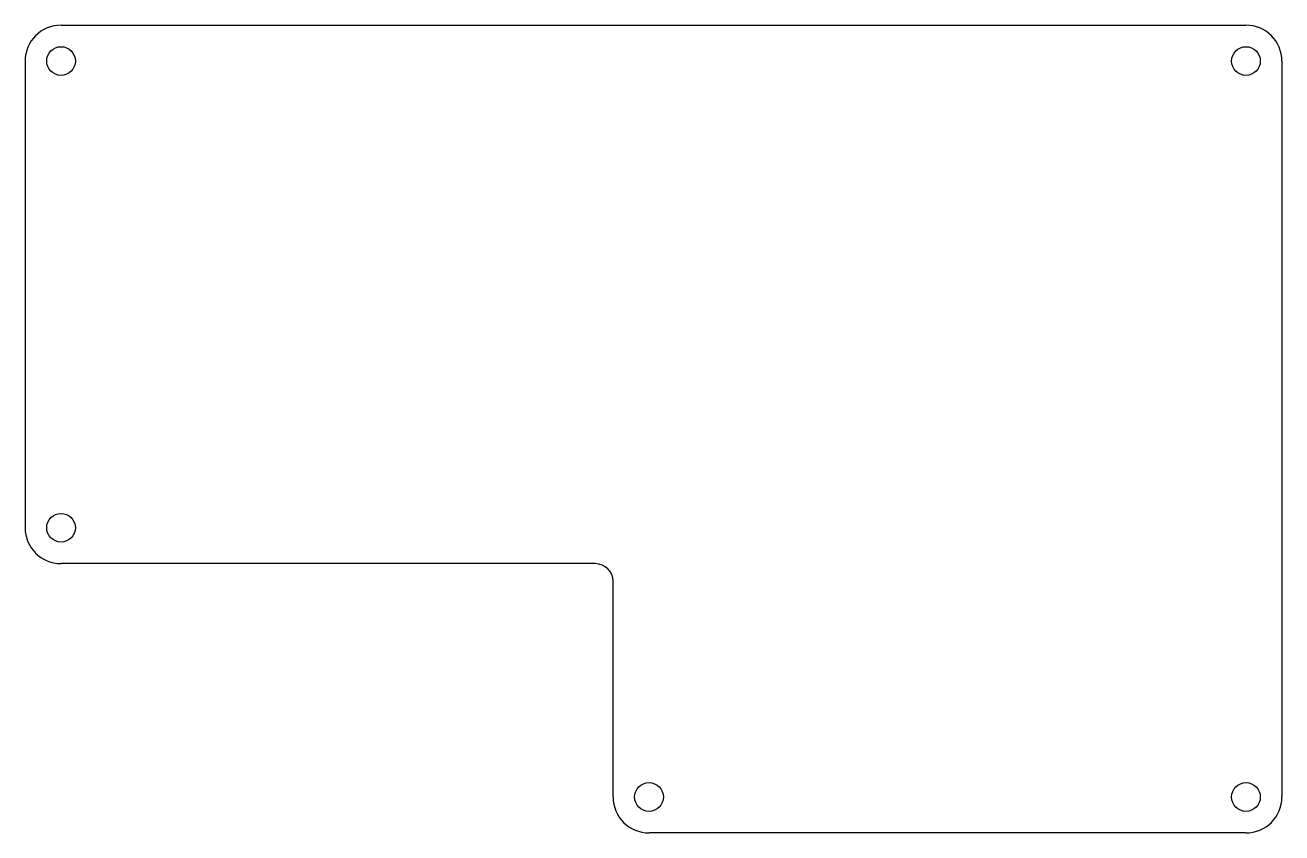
# Model space of a CAD drawing. Header units: millimetres. Extents: x 1 to 141, y 1 to 91.
import ezdxf

# ---------------------------------------------------------------- set-up
doc = ezdxf.new("R2010")
doc.units = ezdxf.units.MM

msp = doc.modelspace()

# ---------------------------------------------------------------- linework, layer by layer
for p, q in [((4.93, 90.54), (136.93, 90.54)), ((0.93, 86.54), (0.93, 34.54)), ((140.93, 86.54), (140.93, 4.54)), ((64.43, 30.54), (4.93, 30.54)), ((66.43, 4.54), (66.43, 28.54)), ((136.93, 0.54), (70.43, 0.54))]:
    msp.add_line(p, q)
for centre in [(4.93, 86.54), (136.93, 86.54), (4.93, 34.54), (70.43, 4.54), (136.93, 4.54)]:
    msp.add_circle(centre, 1.6)
for centre, radius, start, end in [((4.93, 86.54), 4, 90, 180), ((136.93, 86.54), 4, 0, 90), ((4.93, 34.54), 4, 180, 270), ((64.43, 28.54), 2, 0, 90), ((70.43, 4.54), 4, 180, 270), ((136.93, 4.54), 4, 270, 0)]:
    msp.add_arc(centre, radius, start, end)

doc.saveas('drawing.dxf')
